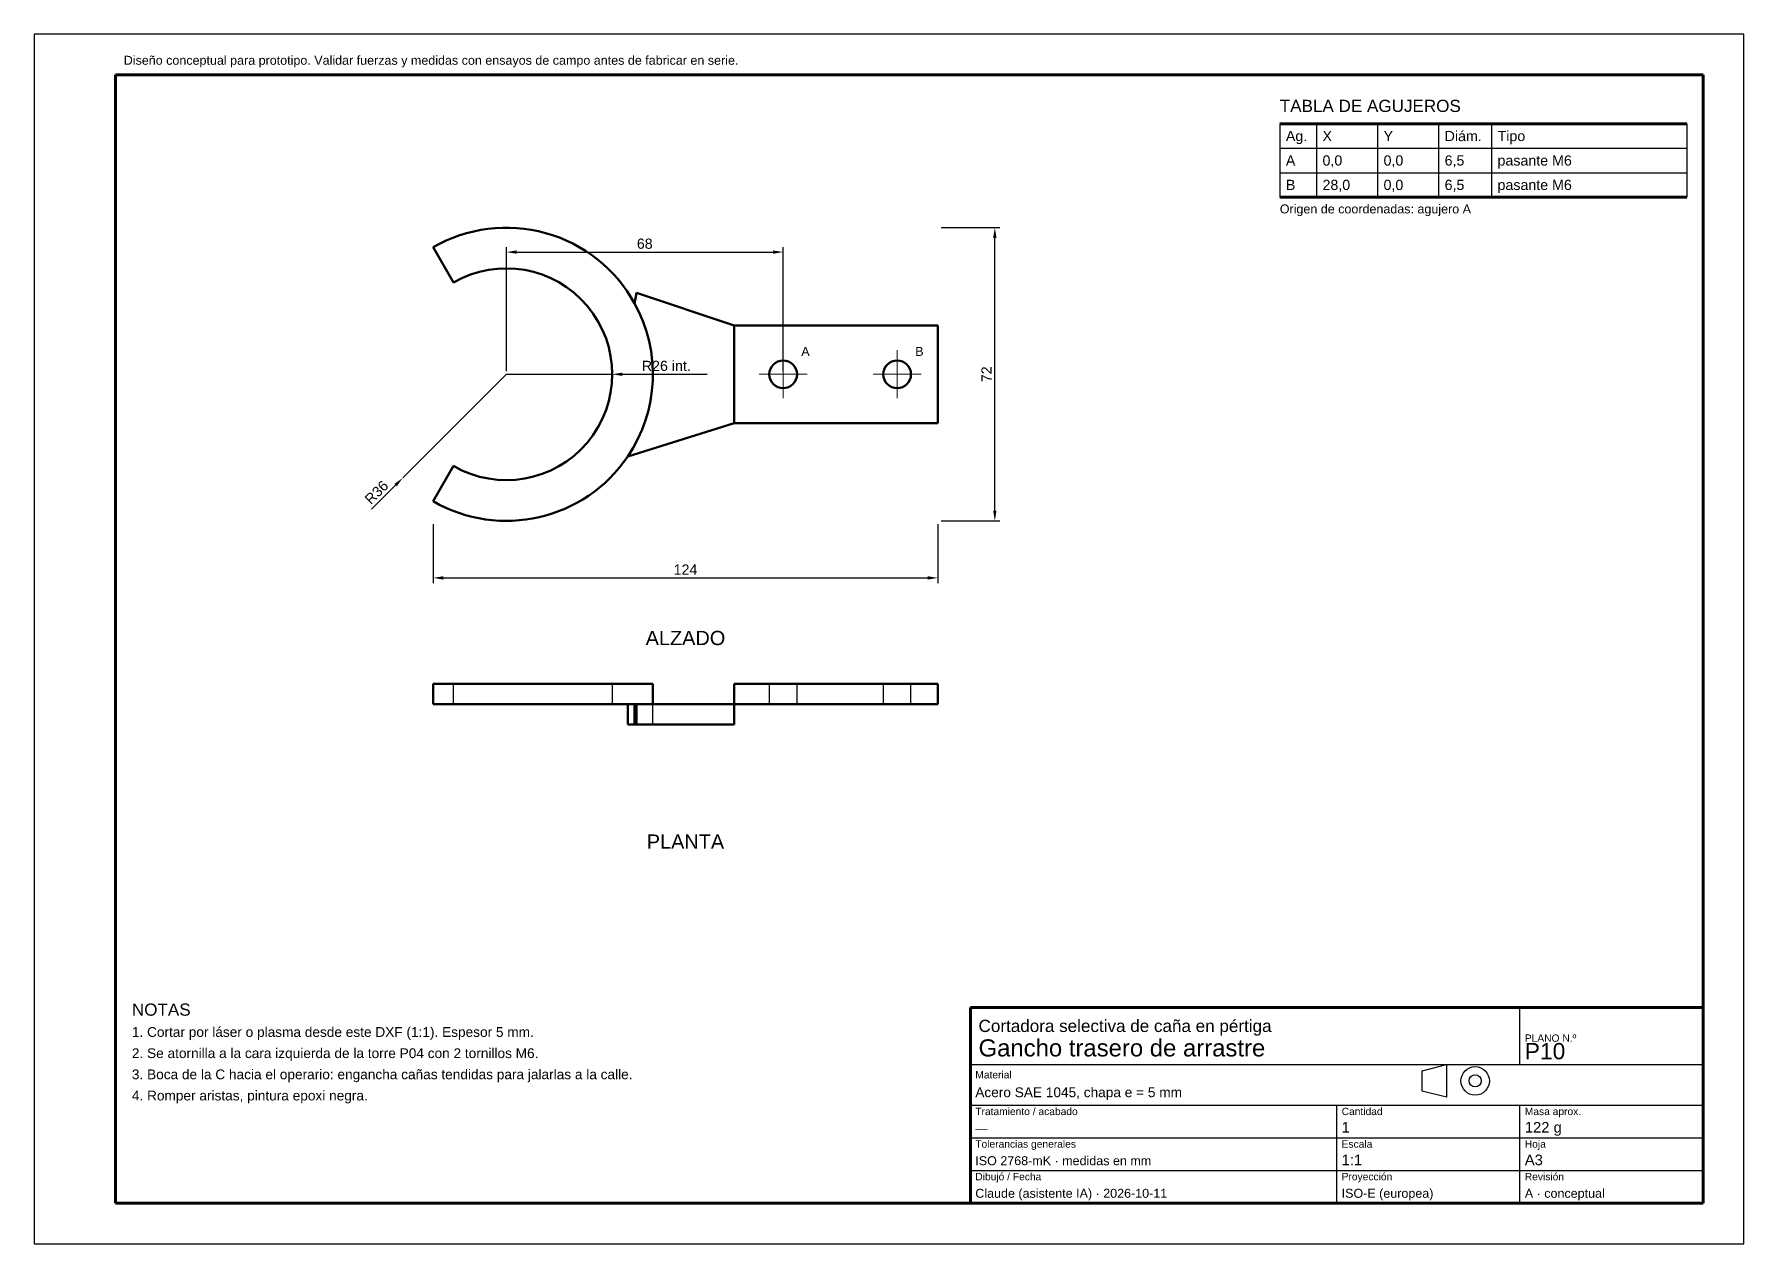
# Model space of a CAD drawing. Header units: millimetres. Extents: x 0 to 420, y 0 to 297.
import ezdxf
from ezdxf.enums import TextEntityAlignment as Align

# ---------------------------------------------------------------- set-up
doc = ezdxf.new("R2010")
doc.units = ezdxf.units.MM
doc.linetypes.add('ACAD_ISO02W100', pattern=[15, 12, -3])
doc.linetypes.add('ACAD_ISO04W100', pattern=[30, 24, -3, 0, -3])
for name, color, linetype, lineweight in [('COTAS', 4, 'Continuous', 18), ('EJES', 1, 'ACAD_ISO04W100', 18), ('MARCO', 7, 'Continuous', 70), ('OCULTAS', 8, 'ACAD_ISO02W100', 25), ('TEXTO', 7, 'Continuous', 25), ('VISIBLE', 7, 'Continuous', 50)]:
    doc.layers.add(name, color=color, linetype=linetype, lineweight=lineweight)
doc.styles.get("Standard").update_dxf_attribs({"font": 'arial.ttf'})
doc.dimstyles.new('ISO25', dxfattribs={"dimtxt": 2.5, "dimasz": 2.5, "dimexe": 1.25, "dimexo": 0.8, "dimgap": 0.8, "dimtad": 1, "dimdec": 1, "dimtxsty": 'Standard', "dimcen": 2.5, "dimclrd": 4, "dimclre": 4, "dimclrt": 7, "dimazin": 3, "dimtfac": 1, "dimtmove": 0, "dimatfit": 3})

msp = doc.modelspace()

# ---------------------------------------------------------------- linework, layer by layer
at = {"layer": 'EJES'}
for p, q in [((184, 207.6), (184, 219.4)), ((212, 207.6), (212, 219.4)), ((178.1, 213.5), (189.9, 213.5)), ((206.1, 213.5), (217.9, 213.5))]:
    msp.add_line(p, q, dxfattribs=at)
at = {"layer": 'MARCO'}
for p, q in [((410, 287), (20, 287)), ((20, 287), (20, 10)), ((410, 10), (410, 287)), ((306, 275), (406, 275)), ((306, 257), (406, 257)), ((410, 58), (230, 58)), ((230, 58), (230, 10)), ((410, 10), (410, 58)), ((20, 10), (410, 10)), ((230, 10), (410, 10))]:
    msp.add_line(p, q, dxfattribs=at)
at = {"layer": 'OCULTAS'}
for p, q in [((98, 244.68), (103, 236.02)), ((147.51, 230.91), (148, 233.5)), ((148, 233.5), (172, 225.5)), ((172, 225.5), (172, 201.5)), ((172, 225.5), (172, 201.5)), ((222, 225.5), (172, 225.5)), ((222, 201.5), (222, 225.5)), ((172, 201.5), (145.81, 193.32)), ((172, 201.5), (222, 201.5)), ((103, 190.98), (98, 182.32)), ((98, 132.5), (98, 137.5)), ((103, 137.5), (98, 137.5)), ((98, 137.5), (103, 137.5)), ((103, 132.5), (103, 137.5)), ((103, 132.5), (103, 137.5)), ((142, 137.5), (142, 132.5)), ((172, 132.5), (172, 137.5)), ((172, 137.5), (222, 137.5)), ((180.6, 137.5), (180.6, 132.5)), ((187.4, 132.5), (187.4, 137.5)), ((208.6, 137.5), (208.6, 132.5)), ((215.4, 132.5), (215.4, 137.5)), ((222, 132.5), (222, 137.5)), ((103, 132.5), (98, 132.5)), ((98, 132.5), (103, 132.5)), ((172, 132.5), (145.81, 132.5)), ((152, 127.5), (152, 132.5)), ((172, 132.5), (222, 132.5)), ((172, 132.5), (172, 127.5)), ((172, 127.5), (145.81, 127.5))]:
    msp.add_line(p, q, dxfattribs=at)
for centre in [(184, 213.5), (212, 213.5)]:
    msp.add_circle(centre, 3.4, dxfattribs=at)
for radius, start, end in [(36, -120, 120), (26, 240, 480), (36, -34.1032, 28.9301), (36, 325.8968, 388.9301)]:
    msp.add_arc((116, 213.5), radius, start, end, dxfattribs=at)
for points in [[(98, 137.5), (102.85, 137.5), (107.99, 137.5), (113.31, 137.5), (118.69, 137.5), (124.01, 137.5), (129.15, 137.5), (134, 137.5), (138.45, 137.5), (142.39, 137.5), (145.74, 137.5), (148.43, 137.5), (150.4, 137.5), (151.6, 137.5), (152, 137.5)], [(103, 137.5), (106.5, 137.5), (110.21, 137.5), (114.06, 137.5), (117.94, 137.5), (121.79, 137.5), (125.5, 137.5), (129, 137.5), (132.21, 137.5), (135.06, 137.5), (137.48, 137.5), (139.43, 137.5), (140.84, 137.5), (141.71, 137.5), (142, 137.5)], [(142, 137.5), (141.71, 137.5), (140.84, 137.5), (139.43, 137.5), (137.48, 137.5), (135.06, 137.5), (132.21, 137.5), (129, 137.5), (125.5, 137.5), (121.79, 137.5), (117.94, 137.5), (114.06, 137.5), (110.21, 137.5), (106.5, 137.5), (103, 137.5)], [(187.4, 137.5), (187.31, 137.5), (187.06, 137.5), (186.66, 137.5), (186.12, 137.5), (185.48, 137.5), (184.76, 137.5), (184, 137.5), (183.24, 137.5), (182.52, 137.5), (181.88, 137.5), (181.34, 137.5), (180.94, 137.5), (180.69, 137.5), (180.6, 137.5)], [(180.6, 137.5), (180.69, 137.5), (180.94, 137.5), (181.34, 137.5), (181.88, 137.5), (182.52, 137.5), (183.24, 137.5), (184, 137.5), (184.76, 137.5), (185.48, 137.5), (186.12, 137.5), (186.66, 137.5), (187.06, 137.5), (187.31, 137.5), (187.4, 137.5)], [(215.4, 137.5), (215.31, 137.5), (215.06, 137.5), (214.66, 137.5), (214.12, 137.5), (213.48, 137.5), (212.76, 137.5), (212, 137.5), (211.24, 137.5), (210.52, 137.5), (209.88, 137.5), (209.34, 137.5), (208.94, 137.5), (208.69, 137.5), (208.6, 137.5)], [(208.6, 137.5), (208.69, 137.5), (208.94, 137.5), (209.34, 137.5), (209.88, 137.5), (210.52, 137.5), (211.24, 137.5), (212, 137.5), (212.76, 137.5), (213.48, 137.5), (214.12, 137.5), (214.66, 137.5), (215.06, 137.5), (215.31, 137.5), (215.4, 137.5)], [(152, 132.5), (151.6, 132.5), (150.4, 132.5), (148.43, 132.5), (145.74, 132.5), (142.39, 132.5), (138.45, 132.5), (134, 132.5), (129.15, 132.5), (124.01, 132.5), (118.69, 132.5), (113.31, 132.5), (107.99, 132.5), (102.85, 132.5), (98, 132.5)], [(103, 132.5), (106.5, 132.5), (110.21, 132.5), (114.06, 132.5), (117.94, 132.5), (121.79, 132.5), (125.5, 132.5), (129, 132.5), (132.21, 132.5), (135.06, 132.5), (137.48, 132.5), (139.43, 132.5), (140.84, 132.5), (141.71, 132.5), (142, 132.5)], [(142, 132.5), (141.71, 132.5), (140.84, 132.5), (139.43, 132.5), (137.48, 132.5), (135.06, 132.5), (132.21, 132.5), (129, 132.5), (125.5, 132.5), (121.79, 132.5), (117.94, 132.5), (114.06, 132.5), (110.21, 132.5), (106.5, 132.5), (103, 132.5)], [(145.81, 132.5), (146.64, 132.5), (147.42, 132.5), (148.13, 132.5), (148.8, 132.5), (149.4, 132.5), (149.94, 132.5), (150.42, 132.5), (150.84, 132.5), (151.19, 132.5), (151.48, 132.5), (151.71, 132.5), (151.87, 132.5), (151.97, 132.5), (152, 132.5)], [(147.51, 132.5), (148.12, 132.5), (148.68, 132.5), (149.2, 132.5), (149.68, 132.5), (150.12, 132.5), (150.51, 132.5), (150.86, 132.5), (151.16, 132.5), (151.42, 132.5), (151.63, 132.5), (151.79, 132.5), (151.91, 132.5), (151.98, 132.5), (152, 132.5)], [(152, 132.5), (151.98, 132.5), (151.91, 132.5), (151.79, 132.5), (151.63, 132.5), (151.42, 132.5), (151.16, 132.5), (150.86, 132.5), (150.51, 132.5), (150.12, 132.5), (149.68, 132.5), (149.2, 132.5), (148.68, 132.5), (148.12, 132.5), (147.51, 132.5)], [(187.4, 132.5), (187.31, 132.5), (187.06, 132.5), (186.66, 132.5), (186.12, 132.5), (185.48, 132.5), (184.76, 132.5), (184, 132.5), (183.24, 132.5), (182.52, 132.5), (181.88, 132.5), (181.34, 132.5), (180.94, 132.5), (180.69, 132.5), (180.6, 132.5)], [(180.6, 132.5), (180.69, 132.5), (180.94, 132.5), (181.34, 132.5), (181.88, 132.5), (182.52, 132.5), (183.24, 132.5), (184, 132.5), (184.76, 132.5), (185.48, 132.5), (186.12, 132.5), (186.66, 132.5), (187.06, 132.5), (187.31, 132.5), (187.4, 132.5)], [(215.4, 132.5), (215.31, 132.5), (215.06, 132.5), (214.66, 132.5), (214.12, 132.5), (213.48, 132.5), (212.76, 132.5), (212, 132.5), (211.24, 132.5), (210.52, 132.5), (209.88, 132.5), (209.34, 132.5), (208.94, 132.5), (208.69, 132.5), (208.6, 132.5)], [(208.6, 132.5), (208.69, 132.5), (208.94, 132.5), (209.34, 132.5), (209.88, 132.5), (210.52, 132.5), (211.24, 132.5), (212, 132.5), (212.76, 132.5), (213.48, 132.5), (214.12, 132.5), (214.66, 132.5), (215.06, 132.5), (215.31, 132.5), (215.4, 132.5)], [(147.51, 127.5), (148.12, 127.5), (148.68, 127.5), (149.2, 127.5), (149.68, 127.5), (150.12, 127.5), (150.51, 127.5), (150.86, 127.5), (151.16, 127.5), (151.42, 127.5), (151.63, 127.5), (151.79, 127.5), (151.91, 127.5), (151.98, 127.5), (152, 127.5)], [(152, 127.5), (151.98, 127.5), (151.91, 127.5), (151.79, 127.5), (151.63, 127.5), (151.42, 127.5), (151.16, 127.5), (150.86, 127.5), (150.51, 127.5), (150.12, 127.5), (149.68, 127.5), (149.2, 127.5), (148.68, 127.5), (148.12, 127.5), (147.51, 127.5)]]:
    msp.add_open_spline(points, degree=1, dxfattribs=at)
at = {"layer": 'TEXTO'}
for p, q in [((420, 297), (0, 297)), ((0, 297), (0, 0)), ((420, 0), (420, 297)), ((306, 275), (306, 257)), ((315, 275), (315, 257)), ((330, 275), (330, 257)), ((345, 275), (345, 257)), ((358, 275), (358, 257)), ((406, 275), (406, 257)), ((306, 269), (406, 269)), ((306, 263), (406, 263)), ((365, 44), (365, 58)), ((230, 44), (410, 44)), ((341, 42.5), (347, 44)), ((341, 37.5), (341, 42.5)), ((347, 44), (347, 36)), ((230, 34), (410, 34)), ((320, 10), (320, 34)), ((347, 36), (341, 37.5)), ((365, 10), (365, 34)), ((230, 26), (410, 26)), ((230, 18), (410, 18)), ((0, 0), (420, 0))]:
    msp.add_line(p, q, dxfattribs=at)
for radius in [3.5, 1.5]:
    msp.add_circle((354, 40), radius, dxfattribs=at)
at = {"layer": 'VISIBLE'}
for p, q in [((98, 244.68), (103, 236.02)), ((147.51, 230.91), (148, 233.5)), ((148, 233.5), (172, 225.5)), ((222, 225.5), (172, 225.5)), ((172, 225.5), (172, 201.5)), ((222, 201.5), (222, 225.5)), ((172, 201.5), (145.81, 193.32)), ((172, 201.5), (222, 201.5)), ((103, 190.98), (98, 182.32)), ((98, 132.5), (98, 137.5)), ((152, 137.5), (152, 132.5)), ((172, 132.5), (172, 137.5)), ((222, 137.5), (172, 137.5)), ((222, 132.5), (222, 137.5)), ((145.81, 132.5), (145.81, 127.5)), ((147.51, 132.5), (147.51, 127.5)), ((147.51, 132.5), (148, 132.5)), ((148, 132.5), (148, 127.5)), ((148, 132.5), (172, 132.5)), ((222, 132.5), (172, 132.5)), ((172, 132.5), (172, 127.5)), ((147.51, 127.5), (148, 127.5)), ((148, 127.5), (172, 127.5))]:
    msp.add_line(p, q, dxfattribs=at)
for centre in [(184, 213.5), (212, 213.5)]:
    msp.add_circle(centre, 3.4, dxfattribs=at)
for radius, start, end in [(36, 28.9301, 120), (26, 240, 480), (36, 325.8968, 388.9301), (36, -120, -34.1032)]:
    msp.add_arc((116, 213.5), radius, start, end, dxfattribs=at)
for points, degree in [([(152, 137.5), (151.6, 137.5), (150.4, 137.5), (148.43, 137.5), (145.74, 137.5), (142.39, 137.5), (138.45, 137.5), (134, 137.5), (129.15, 137.5), (124.01, 137.5), (118.69, 137.5), (113.31, 137.5), (107.99, 137.5), (102.85, 137.5), (98, 137.5)], 1), ([(98, 132.5), (101.65, 132.5), (105.48, 132.5), (109.45, 132.5), (113.5, 132.5), (117.59, 132.5), (121.65, 132.5), (125.64, 132.5), (129.51, 132.5), (133.2, 132.5), (136.67, 132.5), (139.88, 132.5), (142.78, 132.5), (145.33, 132.5), (147.51, 132.5)], 1), ([(145.81, 127.5), (146.72, 127.5), (147.51, 127.5)], 2)]:
    msp.add_open_spline(points, degree=degree, dxfattribs=at)

# ---------------------------------------------------------------- texts
at = {"layer": 'COTAS'}
for s, p in [('A', (188.45, 217.35)), ('B', (216.45, 217.35))]:
    msp.add_text(s, height=2.2, dxfattribs=at).set_placement(p, align=Align.BOTTOM_LEFT)
at = {"layer": 'TEXTO'}
for s, height, p in [('Diseño conceptual para prototipo. Validar fuerzas y medidas con ensayos de campo antes de fabricar en serie.', 2.2, (22, 289.5)), ('Origen de coordenadas: agujero A', 2.2, (306, 253)), ('NOTAS', 3, (24, 56)), ('Cortadora selectiva de caña en pértiga', 3, (232, 52)), ('1. Cortar por láser o plasma desde este DXF (1:1). Espesor 5 mm.', 2.4, (24, 50.8)), ('Gancho trasero de arrastre', 4.2, (232, 46)), ('PLANO N.º', 1.8, (366.2, 49.6)), ('2. Se atornilla a la cara izquierda de la torre P04 con 2 tornillos M6.', 2.4, (24, 45.6)), ('P10', 4, (366.2, 45.3)), ('3. Boca de la C hacia el operario: engancha cañas tendidas para jalarlas a la calle.', 2.4, (24, 40.4)), ('Material', 1.8, (231.2, 40.6)), ('Acero SAE 1045, chapa e = 5 mm', 2.4, (231.2, 36)), ('4. Romper aristas, pintura epoxi negra.', 2.4, (24, 35.2)), ('Tratamiento / acabado', 1.8, (231.2, 31.6)), ('Cantidad', 1.8, (321.2, 31.6)), ('1', 2.6, (321.2, 27.3)), ('Masa aprox.', 1.8, (366.2, 31.6)), ('122 g', 2.6, (366.2, 27.3)), ('—', 2.2, (231.2, 27.3)), ('Tolerancias generales', 1.8, (231.2, 23.6)), ('Escala', 1.8, (321.2, 23.6)), ('Hoja', 1.8, (366.2, 23.6)), ('ISO 2768-mK · medidas en mm', 2.2, (231.2, 19.3)), ('1:1', 2.6, (321.2, 19.3)), ('A3', 2.6, (366.2, 19.3)), ('Dibujó / Fecha', 1.8, (231.2, 15.6)), ('Proyección', 1.8, (321.2, 15.6)), ('Revisión', 1.8, (366.2, 15.6)), ('Claude (asistente IA) · 2026-10-11', 2.2, (231.2, 11.3)), ('ISO-E (europea)', 2.2, (321.2, 11.3)), ('A · conceptual', 2.2, (366.2, 11.3))]:
    msp.add_text(s, height=height, dxfattribs=at).set_placement(p)
msp.add_text('TABLA DE AGUJEROS', height=3, dxfattribs=at).set_placement((306, 277), align=Align.BOTTOM_LEFT)
for s, p in [('Ag.', (307.5, 272)), ('X', (316.5, 272)), ('Y', (331.5, 272)), ('Diám.', (346.5, 272)), ('Tipo', (359.5, 272)), ('A', (307.5, 266)), ('0,0', (316.5, 266)), ('0,0', (331.5, 266)), ('6,5', (346.5, 266)), ('pasante M6', (359.5, 266)), ('B', (307.5, 260)), ('28,0', (316.5, 260)), ('0,0', (331.5, 260)), ('6,5', (346.5, 260)), ('pasante M6', (359.5, 260))]:
    msp.add_text(s, height=2.5, dxfattribs=at).set_placement(p, align=Align.MIDDLE_LEFT)
for s, p in [('ALZADO', (160, 150.5)), ('PLANTA', (160, 100.5))]:
    msp.add_text(s, height=3.5, dxfattribs=at).set_placement(p, align=Align.TOP_CENTER)

# ---------------------------------------------------------------- dimensions: what is measured, and where the dimension line sits
at = {"layer": 'COTAS'}
msp.add_linear_dim(base=(236, 177.5), p1=(222, 177.5), p2=(222, 249.5), angle=90, dimstyle='ISO25', dxfattribs=at).render()
for base, p1, p2 in [((116, 243.5), (116, 213.5), (184, 213.5)), ((98, 163.5), (98, 177.5), (222, 177.5))]:
    msp.add_linear_dim(base=base, p1=p1, p2=p2, dimstyle='ISO25', dxfattribs=at).render()
for mpoint, text in [((142, 213.5), 'R26 int.'), ((90.54, 188.04), 'R36')]:
    msp.add_radius_dim(center=(116, 213.5), mpoint=mpoint, text=text, dimstyle='ISO25', dxfattribs=at).render()

doc.saveas('drawing.dxf')
